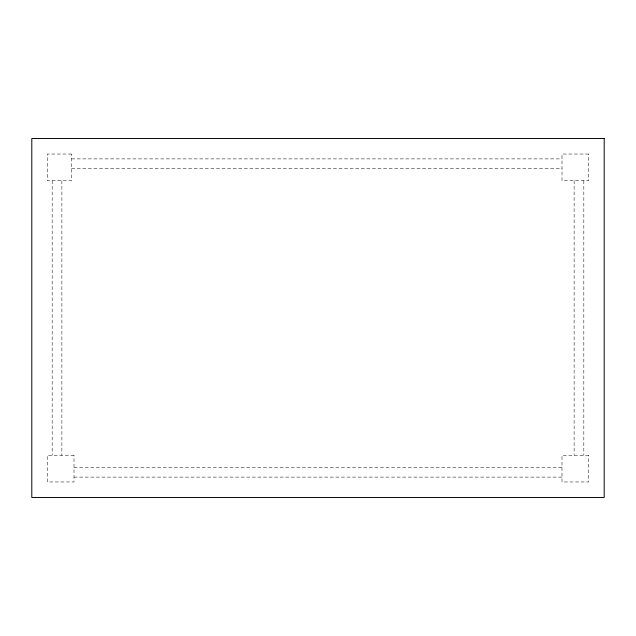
<?xml version="1.0" encoding="UTF-8"?>
<svg xmlns="http://www.w3.org/2000/svg" width="636" height="636" viewBox="0 0 636 636"><rect width="100%" height="100%" fill="white"/><g stroke="black" fill="none" stroke-linecap="round" stroke-linejoin="round"><path stroke-width="0.48" stroke-dasharray="3.18 2.39" d="M71.574 158.889L562.001 158.889M71.574 168.596L562.001 168.596M73.999 467.404L562.001 467.404M73.999 477.111L562.001 477.111M583.824 180.719L583.824 455.281M574.125 180.719L574.125 455.281M61.875 180.719L61.875 455.281M52.176 180.719L52.176 455.281M71.574 154.039L47.326 154.039L47.326 180.719L71.574 180.719L71.574 154.039M588.674 154.039L562.001 154.039L562.001 180.719L588.674 180.719L588.674 154.039M73.999 455.281L47.326 455.281L47.326 481.961L73.999 481.961L73.999 455.281M588.674 455.281L562.001 455.281L562.001 481.961L588.674 481.961L588.674 455.281"/><path stroke-width="0.95" d="M604.2 138.521L31.8 138.521L31.8 497.479L604.2 497.479L604.2 138.521"/></g></svg>
